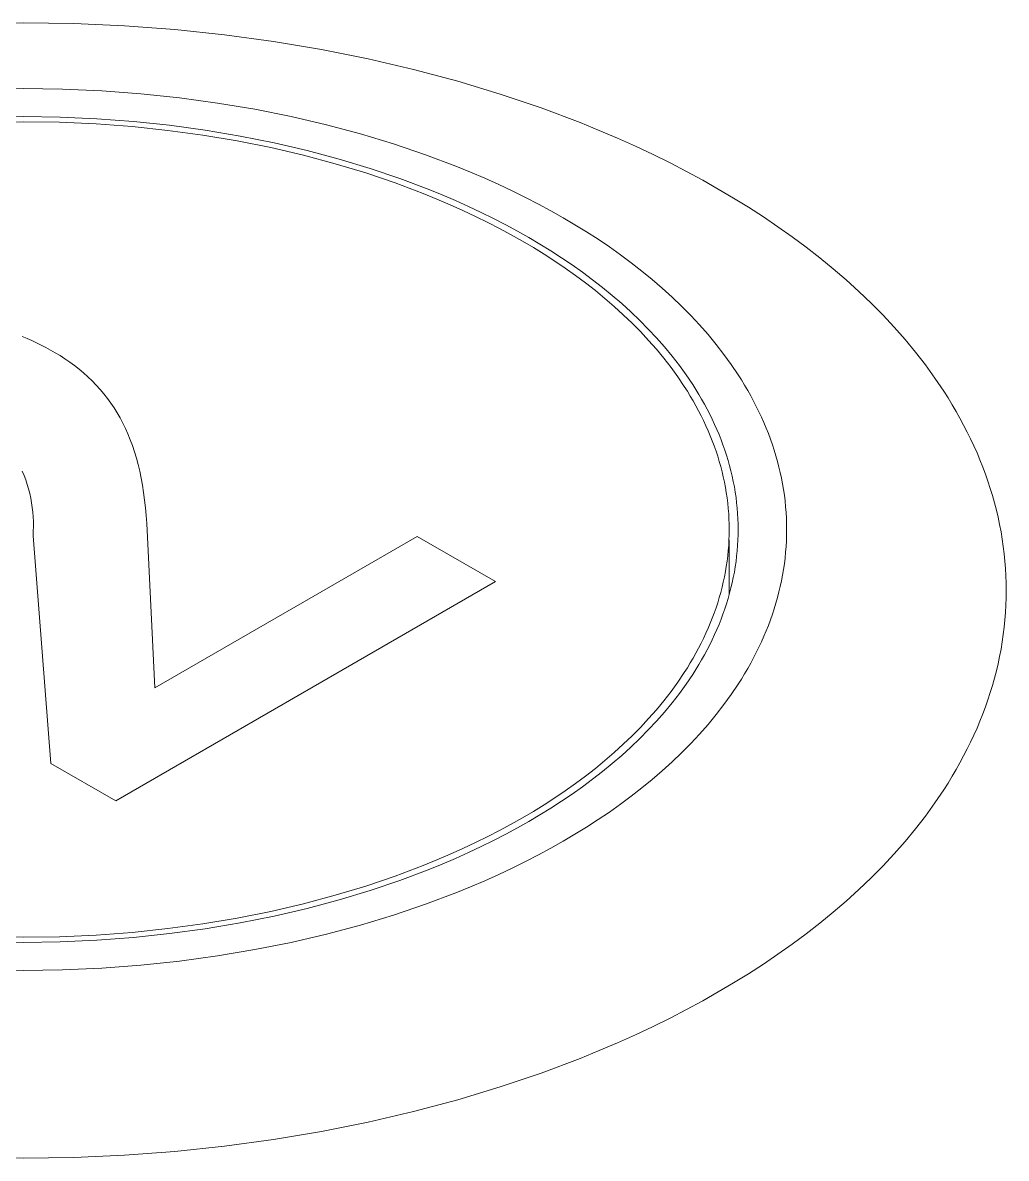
# Model space of a CAD drawing. Header units: millimetres. Extents: x -208 to 4974, y -28 to 3137.
# Drawn here: x 3506.56 to 3513.71, y 1826.36 to 1834.61 of the extents above; entities that cross this region are included whole.
import ezdxf

# ---------------------------------------------------------------- set-up
doc = ezdxf.new("R2010")
doc.units = ezdxf.units.MM
doc.layers.add('ZANO_R', color=7, linetype='Continuous', lineweight=0)

msp = doc.modelspace()

# ---------------------------------------------------------------- linework, layer by layer
at = {"layer": 'ZANO_R'}
for p, q in [((3506.5633, 1834.6123), (3506.1937, 1834.6067)), ((3506.933, 1834.6067), (3506.5633, 1834.6123)), ((3507.3011, 1834.5902), (3506.933, 1834.6067)), ((3507.6663, 1834.5628), (3507.3011, 1834.5902)), ((3508.0272, 1834.5247), (3507.6663, 1834.5628)), ((3508.3823, 1834.4763), (3508.0272, 1834.5247)), ((3508.7304, 1834.4179), (3508.3823, 1834.4763)), ((3509.0702, 1834.35), (3508.7304, 1834.4179)), ((3509.4007, 1834.273), (3509.0702, 1834.35)), ((3509.7209, 1834.1875), (3509.4007, 1834.273)), ((3510.0298, 1834.0941), (3509.7209, 1834.1875)), ((3506.2763, 1834.1297), (3506.5633, 1834.134)), ((3506.5633, 1834.134), (3506.8504, 1834.1297)), ((3506.8504, 1834.1297), (3507.1363, 1834.1169)), ((3507.1363, 1834.1169), (3507.4199, 1834.0956)), ((3507.4199, 1834.0956), (3507.7002, 1834.066)), ((3510.3268, 1833.9935), (3510.0298, 1834.0941)), ((3507.7002, 1834.066), (3507.9759, 1834.0284)), ((3507.9759, 1834.0284), (3508.2463, 1833.9831)), ((3510.6113, 1833.8862), (3510.3268, 1833.9935)), ((3506.2945, 1833.9265), (3506.5633, 1833.9305)), ((3506.5633, 1833.9305), (3506.8322, 1833.9265)), ((3506.8322, 1833.9265), (3507.0999, 1833.9145)), ((3507.0999, 1833.9145), (3507.3655, 1833.8946)), ((3508.2463, 1833.9831), (3508.5102, 1833.9303)), ((3508.5102, 1833.9303), (3508.7668, 1833.8705)), ((3506.2979, 1833.8891), (3506.5633, 1833.893)), ((3506.5633, 1833.893), (3506.8288, 1833.8891)), ((3506.8288, 1833.8891), (3507.0932, 1833.8772)), ((3507.0932, 1833.8772), (3507.3555, 1833.8575)), ((3507.3555, 1833.8575), (3507.6146, 1833.8302)), ((3507.3655, 1833.8946), (3507.628, 1833.8669)), ((3507.6146, 1833.8302), (3507.8697, 1833.7954)), ((3507.628, 1833.8669), (3507.8862, 1833.8317)), ((3507.8862, 1833.8317), (3508.1394, 1833.7892)), ((3508.7668, 1833.8705), (3509.0155, 1833.8041)), ((3510.7486, 1833.8303), (3510.6113, 1833.8862)), ((3510.8826, 1833.773), (3510.7486, 1833.8303)), ((3507.8697, 1833.7954), (3508.1197, 1833.7535)), ((3508.1197, 1833.7535), (3508.3637, 1833.7047)), ((3508.1394, 1833.7892), (3508.3865, 1833.7398)), ((3509.0155, 1833.8041), (3509.2554, 1833.7316)), ((3511.0132, 1833.7144), (3510.8826, 1833.773)), ((3508.3637, 1833.7047), (3508.6011, 1833.6494)), ((3508.3865, 1833.7398), (3508.6269, 1833.6838)), ((3508.6269, 1833.6838), (3508.8597, 1833.6216)), ((3509.2554, 1833.7316), (3509.4861, 1833.6535)), ((3511.1404, 1833.6545), (3511.0132, 1833.7144)), ((3508.6011, 1833.6494), (3508.831, 1833.588)), ((3508.831, 1833.588), (3509.0529, 1833.5209)), ((3508.8597, 1833.6216), (3509.0844, 1833.5537)), ((3509.4861, 1833.6535), (3509.707, 1833.5702)), ((3511.2642, 1833.5935), (3511.1404, 1833.6545)), ((3511.3846, 1833.5313), (3511.2642, 1833.5935)), ((3509.0529, 1833.5209), (3509.2662, 1833.4487)), ((3509.0844, 1833.5537), (3509.3004, 1833.4805)), ((3509.707, 1833.5702), (3509.8136, 1833.5267)), ((3509.8136, 1833.5267), (3509.9177, 1833.4822)), ((3511.5014, 1833.4682), (3511.3846, 1833.5313)), ((3509.2662, 1833.4487), (3509.4705, 1833.3716)), ((3509.3004, 1833.4805), (3509.5073, 1833.4025)), ((3509.9177, 1833.4822), (3510.0191, 1833.4367)), ((3510.0191, 1833.4367), (3510.1179, 1833.3902)), ((3511.6148, 1833.4042), (3511.5014, 1833.4682)), ((3509.4705, 1833.3716), (3509.5691, 1833.3315)), ((3509.5073, 1833.4025), (3509.6072, 1833.3619)), ((3509.5691, 1833.3315), (3509.6654, 1833.2903)), ((3509.6072, 1833.3619), (3509.7046, 1833.3202)), ((3510.1179, 1833.3902), (3510.2141, 1833.3428)), ((3510.2141, 1833.3428), (3510.3075, 1833.2946)), ((3511.7256, 1833.3388), (3511.6148, 1833.4042)), ((3511.8349, 1833.2713), (3511.7256, 1833.3388)), ((3509.6654, 1833.2903), (3509.7592, 1833.2482)), ((3509.7046, 1833.3202), (3509.7996, 1833.2775)), ((3509.7592, 1833.2482), (3509.8505, 1833.2052)), ((3509.7996, 1833.2775), (3509.8921, 1833.234)), ((3510.3075, 1833.2946), (3510.3983, 1833.2456)), ((3510.3983, 1833.2456), (3510.4863, 1833.1958)), ((3511.9425, 1833.2018), (3511.8349, 1833.2713)), ((3509.8505, 1833.2052), (3509.9394, 1833.1614)), ((3509.8921, 1833.234), (3509.9822, 1833.1896)), ((3509.9822, 1833.1896), (3510.0697, 1833.1444)), ((3510.4863, 1833.1958), (3510.5724, 1833.145)), ((3512.0482, 1833.1304), (3511.9425, 1833.2018)), ((3509.9394, 1833.1614), (3510.0259, 1833.1168)), ((3510.0259, 1833.1168), (3510.1098, 1833.0714)), ((3510.0697, 1833.1444), (3510.1547, 1833.0985)), ((3510.1547, 1833.0985), (3510.2371, 1833.052)), ((3510.5724, 1833.145), (3510.6573, 1833.0926)), ((3510.6573, 1833.0926), (3510.7408, 1833.0387)), ((3512.1519, 1833.0569), (3512.0482, 1833.1304)), ((3510.1098, 1833.0714), (3510.1912, 1833.0255)), ((3510.1912, 1833.0255), (3510.2708, 1832.9785)), ((3510.2371, 1833.052), (3510.3177, 1833.0044)), ((3510.3177, 1833.0044), (3510.3972, 1832.9553)), ((3510.7408, 1833.0387), (3510.8229, 1832.9832)), ((3512.2535, 1832.9815), (3512.1519, 1833.0569)), ((3510.2708, 1832.9785), (3510.3493, 1832.93)), ((3510.3493, 1832.93), (3510.4266, 1832.8801)), ((3510.3972, 1832.9553), (3510.4755, 1832.9048)), ((3510.8229, 1832.9832), (3510.9035, 1832.9261)), ((3510.9035, 1832.9261), (3510.9823, 1832.8676)), ((3512.3528, 1832.9041), (3512.2535, 1832.9815)), ((3510.4266, 1832.8801), (3510.5025, 1832.8288)), ((3510.4755, 1832.9048), (3510.5524, 1832.8528)), ((3510.5524, 1832.8528), (3510.6278, 1832.7994)), ((3510.9823, 1832.8676), (3511.0594, 1832.8075)), ((3512.4496, 1832.8249), (3512.3528, 1832.9041)), ((3510.5025, 1832.8288), (3510.577, 1832.776)), ((3510.577, 1832.776), (3510.6499, 1832.7219)), ((3510.6278, 1832.7994), (3510.7016, 1832.7445)), ((3511.0594, 1832.8075), (3511.1346, 1832.7459)), ((3512.5439, 1832.7437), (3512.4496, 1832.8249)), ((3510.6499, 1832.7219), (3510.7212, 1832.6663)), ((3510.7016, 1832.7445), (3510.7738, 1832.6883)), ((3510.7738, 1832.6883), (3510.8443, 1832.6306)), ((3511.1346, 1832.7459), (3511.2078, 1832.6829)), ((3511.2078, 1832.6829), (3511.2789, 1832.6184)), ((3512.6354, 1832.6606), (3512.5439, 1832.7437)), ((3510.7212, 1832.6663), (3510.7908, 1832.6094)), ((3510.7908, 1832.6094), (3510.8584, 1832.5511)), ((3510.8443, 1832.6306), (3510.9128, 1832.5716)), ((3511.2789, 1832.6184), (3511.3478, 1832.5525)), ((3512.7241, 1832.5758), (3512.6354, 1832.6606)), ((3510.8584, 1832.5511), (3510.9242, 1832.4914)), ((3510.9128, 1832.5716), (3510.9794, 1832.5112)), ((3510.9794, 1832.5112), (3511.0439, 1832.4495)), ((3511.3478, 1832.5525), (3511.4143, 1832.4852)), ((3512.8097, 1832.4892), (3512.7241, 1832.5758)), ((3510.9242, 1832.4914), (3510.9879, 1832.4305)), ((3510.9879, 1832.4305), (3511.0494, 1832.3683)), ((3511.0439, 1832.4495), (3511.1062, 1832.3865)), ((3511.4143, 1832.4852), (3511.4784, 1832.4166)), ((3512.8922, 1832.4008), (3512.8097, 1832.4892)), ((3511.0494, 1832.3683), (3511.1086, 1832.3048)), ((3511.1062, 1832.3865), (3511.1662, 1832.3222)), ((3511.4784, 1832.4166), (3511.5399, 1832.3467)), ((3511.5399, 1832.3467), (3511.5988, 1832.2755)), ((3512.9715, 1832.3108), (3512.8922, 1832.4008)), ((3506.5575, 1832.3332), (3506.5921, 1832.3183)), ((3506.5921, 1832.3183), (3506.6266, 1832.3027)), ((3506.6266, 1832.3027), (3506.6608, 1832.2864)), ((3506.6608, 1832.2864), (3506.6948, 1832.2695)), ((3506.6948, 1832.2695), (3506.7286, 1832.252)), ((3511.1086, 1832.3048), (3511.1655, 1832.2402)), ((3511.1662, 1832.3222), (3511.2238, 1832.2567)), ((3511.2238, 1832.2567), (3511.2789, 1832.1901)), ((3511.5988, 1832.2755), (3511.6549, 1832.2031)), ((3513.0473, 1832.2191), (3512.9715, 1832.3108)), ((3506.7286, 1832.252), (3506.7621, 1832.2337)), ((3506.7621, 1832.2337), (3506.7955, 1832.2149)), ((3506.7955, 1832.2149), (3506.8316, 1832.1938)), ((3506.8316, 1832.1938), (3506.8672, 1832.1713)), ((3511.1655, 1832.2402), (3511.22, 1832.1744)), ((3511.22, 1832.1744), (3511.2719, 1832.1074)), ((3511.2789, 1832.1901), (3511.3315, 1832.1223)), ((3511.6549, 1832.2031), (3511.7081, 1832.1296)), ((3513.1195, 1832.1259), (3513.0473, 1832.2191)), ((3506.8672, 1832.1713), (3506.9022, 1832.1476)), ((3506.9022, 1832.1476), (3506.9363, 1832.1226)), ((3506.9363, 1832.1226), (3506.9697, 1832.0964)), ((3506.9697, 1832.0964), (3507.0023, 1832.069)), ((3511.2719, 1832.1074), (3511.3211, 1832.0394)), ((3511.3315, 1832.1223), (3511.3813, 1832.0534)), ((3511.7081, 1832.1296), (3511.7584, 1832.0549)), ((3513.1881, 1832.0312), (3513.1195, 1832.1259)), ((3507.0023, 1832.069), (3507.0339, 1832.0405)), ((3507.0339, 1832.0405), (3507.0645, 1832.0109)), ((3507.0645, 1832.0109), (3507.0941, 1831.9803)), ((3511.3211, 1832.0394), (3511.3676, 1831.9704)), ((3511.3813, 1832.0534), (3511.4284, 1831.9835)), ((3511.7584, 1832.0549), (3511.7825, 1832.0172)), ((3511.7825, 1832.0172), (3511.8057, 1831.9792)), ((3513.2529, 1831.9351), (3513.1881, 1832.0312)), ((3507.0941, 1831.9803), (3507.1226, 1831.9486)), ((3507.1226, 1831.9486), (3507.1499, 1831.9161)), ((3511.3676, 1831.9704), (3511.3898, 1831.9355)), ((3511.3898, 1831.9355), (3511.4113, 1831.9004)), ((3511.4284, 1831.9835), (3511.4509, 1831.9482)), ((3511.4509, 1831.9482), (3511.4727, 1831.9126)), ((3511.8057, 1831.9792), (3511.8282, 1831.941)), ((3511.8282, 1831.941), (3511.8498, 1831.9026)), ((3513.2838, 1831.8865), (3513.2529, 1831.9351)), ((3507.1499, 1831.9161), (3507.1761, 1831.8827)), ((3507.1761, 1831.8827), (3507.2011, 1831.8484)), ((3507.2011, 1831.8484), (3507.2247, 1831.8135)), ((3511.4113, 1831.9004), (3511.4321, 1831.865)), ((3511.4321, 1831.865), (3511.4521, 1831.8295)), ((3511.4727, 1831.9126), (3511.4937, 1831.8769)), ((3511.4937, 1831.8769), (3511.514, 1831.8408)), ((3511.8498, 1831.9026), (3511.8707, 1831.8639)), ((3511.8707, 1831.8639), (3511.8908, 1831.8249)), ((3513.3137, 1831.8377), (3513.2838, 1831.8865)), ((3507.2247, 1831.8135), (3507.2472, 1831.7779)), ((3507.2472, 1831.7779), (3507.2683, 1831.7417)), ((3511.4521, 1831.8295), (3511.4714, 1831.7937)), ((3511.4714, 1831.7937), (3511.49, 1831.7577)), ((3511.514, 1831.8408), (3511.5336, 1831.8046)), ((3511.5336, 1831.8046), (3511.5524, 1831.7682)), ((3511.5524, 1831.7682), (3511.5704, 1831.7315)), ((3511.8908, 1831.8249), (3511.91, 1831.7858)), ((3511.91, 1831.7858), (3511.9284, 1831.7465)), ((3513.3426, 1831.7884), (3513.3137, 1831.8377)), ((3513.3705, 1831.7389), (3513.3426, 1831.7884)), ((3507.2683, 1831.7417), (3507.2784, 1831.7231)), ((3507.2784, 1831.7231), (3507.2883, 1831.7041)), ((3507.2883, 1831.7041), (3507.2979, 1831.6848)), ((3507.2979, 1831.6848), (3507.3073, 1831.6651)), ((3511.49, 1831.7577), (3511.5078, 1831.7215)), ((3511.5078, 1831.7215), (3511.5248, 1831.6851)), ((3511.5248, 1831.6851), (3511.541, 1831.6486)), ((3511.5704, 1831.7315), (3511.5876, 1831.6947)), ((3511.5876, 1831.6947), (3511.604, 1831.6577)), ((3511.9284, 1831.7465), (3511.9459, 1831.707)), ((3511.9459, 1831.707), (3511.9627, 1831.6672)), ((3513.3974, 1831.6891), (3513.3705, 1831.7389)), ((3513.4232, 1831.639), (3513.3974, 1831.6891)), ((3507.3073, 1831.6651), (3507.3252, 1831.6248)), ((3507.3252, 1831.6248), (3507.3421, 1831.583)), ((3511.541, 1831.6486), (3511.5565, 1831.6118)), ((3511.5565, 1831.6118), (3511.5712, 1831.5749)), ((3511.604, 1831.6577), (3511.6197, 1831.6205)), ((3511.6197, 1831.6205), (3511.6345, 1831.5831)), ((3511.9627, 1831.6672), (3511.9785, 1831.6273)), ((3511.9785, 1831.6273), (3511.9935, 1831.5873)), ((3513.448, 1831.5886), (3513.4232, 1831.639)), ((3507.3421, 1831.583), (3507.3579, 1831.5399)), ((3507.3579, 1831.5399), (3507.3726, 1831.4953)), ((3511.5712, 1831.5749), (3511.585, 1831.5379)), ((3511.585, 1831.5379), (3511.5981, 1831.5007)), ((3511.6345, 1831.5831), (3511.6486, 1831.5456)), ((3511.6486, 1831.5456), (3511.6618, 1831.5079)), ((3511.9935, 1831.5873), (3512.0076, 1831.547)), ((3512.0076, 1831.547), (3512.0209, 1831.5067)), ((3513.4717, 1831.538), (3513.448, 1831.5886)), ((3513.4943, 1831.487), (3513.4717, 1831.538)), ((3507.3726, 1831.4953), (3507.3863, 1831.4494)), ((3507.3863, 1831.4494), (3507.3989, 1831.4021)), ((3511.5981, 1831.5007), (3511.6103, 1831.4633)), ((3511.6103, 1831.4633), (3511.6218, 1831.4259)), ((3511.6618, 1831.5079), (3511.6742, 1831.4701)), ((3511.6742, 1831.4701), (3511.6858, 1831.4321)), ((3511.6858, 1831.4321), (3511.6965, 1831.3941)), ((3512.0209, 1831.5067), (3512.0332, 1831.4661)), ((3512.0332, 1831.4661), (3512.0447, 1831.4255)), ((3513.5158, 1831.4359), (3513.4943, 1831.487)), ((3513.5363, 1831.3845), (3513.5158, 1831.4359)), ((3506.5702, 1831.3237), (3506.5571, 1831.3555)), ((3507.3989, 1831.4021), (3507.4105, 1831.3535)), ((3507.4105, 1831.3535), (3507.421, 1831.3034)), ((3511.6218, 1831.4259), (3511.6324, 1831.3883)), ((3511.6324, 1831.3883), (3511.6421, 1831.3506)), ((3511.6421, 1831.3506), (3511.6511, 1831.3127)), ((3511.6965, 1831.3941), (3511.7064, 1831.3559)), ((3511.7064, 1831.3559), (3511.7155, 1831.3176)), ((3512.0447, 1831.4255), (3512.0553, 1831.3847)), ((3512.0553, 1831.3847), (3512.065, 1831.3438)), ((3513.5556, 1831.3329), (3513.5363, 1831.3845)), ((3506.5823, 1831.2914), (3506.5702, 1831.3237)), ((3506.5931, 1831.2588), (3506.5823, 1831.2914)), ((3507.421, 1831.3034), (3507.4305, 1831.2519)), ((3511.6511, 1831.3127), (3511.6592, 1831.2748)), ((3511.6592, 1831.2748), (3511.6665, 1831.2368)), ((3511.7155, 1831.3176), (3511.7237, 1831.2792)), ((3511.7237, 1831.2792), (3511.7311, 1831.2407)), ((3512.065, 1831.3438), (3512.0737, 1831.3028)), ((3512.0737, 1831.3028), (3512.0816, 1831.2617)), ((3513.5737, 1831.2811), (3513.5556, 1831.3329)), ((3513.5908, 1831.2291), (3513.5737, 1831.2811)), ((3506.6029, 1831.2258), (3506.5931, 1831.2588)), ((3506.6114, 1831.1924), (3506.6029, 1831.2258)), ((3506.6189, 1831.1588), (3506.6114, 1831.1924)), ((3507.4305, 1831.2519), (3507.4389, 1831.1991)), ((3507.4389, 1831.1991), (3507.4463, 1831.1449)), ((3511.6665, 1831.2368), (3511.6729, 1831.1988)), ((3511.6729, 1831.1988), (3511.6784, 1831.1606)), ((3511.7311, 1831.2407), (3511.7375, 1831.2022)), ((3511.7375, 1831.2022), (3511.7432, 1831.1635)), ((3512.0816, 1831.2617), (3512.0885, 1831.2206)), ((3512.0885, 1831.2206), (3512.0945, 1831.1793)), ((3513.6067, 1831.177), (3513.5908, 1831.2291)), ((3506.6251, 1831.125), (3506.6189, 1831.1588)), ((3506.6301, 1831.091), (3506.6251, 1831.125)), ((3507.4463, 1831.1449), (3507.4526, 1831.0893)), ((3511.6784, 1831.1606), (3511.6832, 1831.1224)), ((3511.6832, 1831.1224), (3511.687, 1831.0842)), ((3511.7432, 1831.1635), (3511.748, 1831.1249)), ((3511.748, 1831.1249), (3511.7519, 1831.0861)), ((3512.0945, 1831.1793), (3512.0996, 1831.138)), ((3512.0996, 1831.138), (3512.1038, 1831.0967)), ((3513.6215, 1831.1246), (3513.6067, 1831.177)), ((3513.6351, 1831.0721), (3513.6215, 1831.1246)), ((3506.634, 1831.0568), (3506.6301, 1831.091)), ((3506.6367, 1831.0224), (3506.634, 1831.0568)), ((3506.6382, 1830.9881), (3506.6367, 1831.0224)), ((3507.4526, 1831.0893), (3507.4578, 1831.0323)), ((3507.4578, 1831.0323), (3507.462, 1830.9739)), ((3511.687, 1831.0842), (3511.69, 1831.0459)), ((3511.69, 1831.0459), (3511.6922, 1831.0076)), ((3511.7519, 1831.0861), (3511.7549, 1831.0474)), ((3511.7549, 1831.0474), (3511.7571, 1831.0086)), ((3512.1038, 1831.0967), (3512.1071, 1831.0553)), ((3512.1071, 1831.0553), (3512.1094, 1831.0138)), ((3513.6475, 1831.0194), (3513.6351, 1831.0721)), ((3513.6588, 1830.9667), (3513.6475, 1831.0194)), ((3506.6375, 1830.9192), (3506.6384, 1830.9537)), ((3506.6384, 1830.9537), (3506.6382, 1830.9881)), ((3507.462, 1830.9739), (3507.5213, 1829.7808)), ((3511.6922, 1831.0076), (3511.6935, 1830.9693)), ((3511.6935, 1830.9693), (3511.6939, 1830.9309)), ((3511.7571, 1831.0086), (3511.7584, 1830.9698)), ((3511.7584, 1830.9698), (3511.7588, 1830.9309)), ((3512.1094, 1831.0138), (3512.1108, 1830.9724)), ((3512.1108, 1830.9724), (3512.1112, 1830.9309)), ((3513.6689, 1830.9138), (3513.6588, 1830.9667)), ((3506.6354, 1830.8849), (3506.6375, 1830.9192)), ((3506.7645, 1829.2319), (3506.6354, 1830.8849)), ((3507.5213, 1829.7808), (3509.4268, 1830.881)), ((3509.4268, 1830.881), (3509.996, 1830.5524)), ((3511.6922, 1830.8543), (3511.69, 1830.8159)), ((3511.6935, 1830.8926), (3511.6922, 1830.8543)), ((3511.6939, 1830.9309), (3511.6935, 1830.8926)), ((3511.6939, 1830.8543), (3511.6939, 1830.4581)), ((3511.7571, 1830.8533), (3511.7549, 1830.8145)), ((3511.7584, 1830.8921), (3511.7571, 1830.8533)), ((3511.7588, 1830.9309), (3511.7584, 1830.8921)), ((3512.1108, 1830.8895), (3512.1094, 1830.848)), ((3512.1112, 1830.9309), (3512.1108, 1830.8895)), ((3513.6779, 1830.8607), (3513.6689, 1830.9138)), ((3513.6856, 1830.8076), (3513.6779, 1830.8607)), ((3511.687, 1830.7777), (3511.6832, 1830.7394)), ((3511.69, 1830.8159), (3511.687, 1830.7777)), ((3511.7519, 1830.7757), (3511.748, 1830.737)), ((3511.7549, 1830.8145), (3511.7519, 1830.7757)), ((3512.1071, 1830.8066), (3512.1038, 1830.7652)), ((3512.1094, 1830.848), (3512.1071, 1830.8066)), ((3513.6922, 1830.7544), (3513.6856, 1830.8076)), ((3511.6784, 1830.7012), (3511.6729, 1830.6631)), ((3511.6832, 1830.7394), (3511.6784, 1830.7012)), ((3511.7432, 1830.6983), (3511.7375, 1830.6597)), ((3511.748, 1830.737), (3511.7432, 1830.6983)), ((3512.0996, 1830.7238), (3512.0945, 1830.6825)), ((3512.1038, 1830.7652), (3512.0996, 1830.7238)), ((3513.6976, 1830.7012), (3513.6922, 1830.7544)), ((3513.7018, 1830.6479), (3513.6976, 1830.7012)), ((3511.6665, 1830.625), (3511.6592, 1830.587)), ((3511.6729, 1830.6631), (3511.6665, 1830.625)), ((3511.7311, 1830.6211), (3511.7237, 1830.5827)), ((3511.7375, 1830.6597), (3511.7311, 1830.6211)), ((3512.0885, 1830.6413), (3512.0816, 1830.6001)), ((3512.0945, 1830.6825), (3512.0885, 1830.6413)), ((3513.7047, 1830.5945), (3513.7018, 1830.6479)), ((3509.996, 1830.5524), (3507.2367, 1828.9593)), ((3511.6511, 1830.5491), (3511.6421, 1830.5113)), ((3511.6592, 1830.587), (3511.6511, 1830.5491)), ((3511.7155, 1830.5443), (3511.7064, 1830.506)), ((3511.7237, 1830.5827), (3511.7155, 1830.5443)), ((3512.0737, 1830.559), (3512.065, 1830.518)), ((3512.0816, 1830.6001), (3512.0737, 1830.559)), ((3513.7065, 1830.5412), (3513.7047, 1830.5945)), ((3513.7071, 1830.4878), (3513.7065, 1830.5412)), ((3511.6324, 1830.4736), (3511.6218, 1830.436)), ((3511.6421, 1830.5113), (3511.6324, 1830.4736)), ((3511.6965, 1830.4678), (3511.6858, 1830.4297)), ((3511.7064, 1830.506), (3511.6965, 1830.4678)), ((3512.0553, 1830.4772), (3512.0447, 1830.4364)), ((3512.065, 1830.518), (3512.0553, 1830.4772)), ((3513.7065, 1830.4344), (3513.7071, 1830.4878)), ((3511.5981, 1830.3612), (3511.585, 1830.324)), ((3511.6103, 1830.3985), (3511.5981, 1830.3612)), ((3511.6218, 1830.436), (3511.6103, 1830.3985)), ((3511.6742, 1830.3918), (3511.6618, 1830.354)), ((3511.6858, 1830.4297), (3511.6742, 1830.3918)), ((3512.0332, 1830.3957), (3512.0209, 1830.3552)), ((3512.0447, 1830.4364), (3512.0332, 1830.3957)), ((3513.7018, 1830.3277), (3513.7047, 1830.381)), ((3513.7047, 1830.381), (3513.7065, 1830.4344)), ((3511.5712, 1830.2869), (3511.5565, 1830.25)), ((3511.585, 1830.324), (3511.5712, 1830.2869)), ((3511.6345, 1830.2788), (3511.6197, 1830.2414)), ((3511.6486, 1830.3163), (3511.6345, 1830.2788)), ((3511.6618, 1830.354), (3511.6486, 1830.3163)), ((3512.0076, 1830.3148), (3511.9935, 1830.2746)), ((3512.0209, 1830.3552), (3512.0076, 1830.3148)), ((3513.6976, 1830.2744), (3513.7018, 1830.3277)), ((3511.541, 1830.2133), (3511.5248, 1830.1767)), ((3511.5565, 1830.25), (3511.541, 1830.2133)), ((3511.604, 1830.2042), (3511.5876, 1830.1672)), ((3511.6197, 1830.2414), (3511.604, 1830.2042)), ((3511.9627, 1830.1946), (3511.9459, 1830.1549)), ((3511.9785, 1830.2345), (3511.9627, 1830.1946)), ((3511.9935, 1830.2746), (3511.9785, 1830.2345)), ((3513.6856, 1830.1679), (3513.6922, 1830.2211)), ((3513.6922, 1830.2211), (3513.6976, 1830.2744)), ((3511.5078, 1830.1403), (3511.49, 1830.1042)), ((3511.5248, 1830.1767), (3511.5078, 1830.1403)), ((3511.5704, 1830.1303), (3511.5524, 1830.0937)), ((3511.5876, 1830.1672), (3511.5704, 1830.1303)), ((3511.9284, 1830.1154), (3511.91, 1830.076)), ((3511.9459, 1830.1549), (3511.9284, 1830.1154)), ((3513.6689, 1830.0618), (3513.6779, 1830.1148)), ((3513.6779, 1830.1148), (3513.6856, 1830.1679)), ((3511.4521, 1830.0324), (3511.4321, 1829.9968)), ((3511.4714, 1830.0682), (3511.4521, 1830.0324)), ((3511.49, 1830.1042), (3511.4714, 1830.0682)), ((3511.5336, 1830.0573), (3511.514, 1830.021)), ((3511.5524, 1830.0937), (3511.5336, 1830.0573)), ((3511.8908, 1830.0369), (3511.8707, 1829.998)), ((3511.91, 1830.076), (3511.8908, 1830.0369)), ((3513.6588, 1830.0089), (3513.6689, 1830.0618)), ((3511.4113, 1829.9615), (3511.3898, 1829.9264)), ((3511.4321, 1829.9968), (3511.4113, 1829.9615)), ((3511.4727, 1829.9492), (3511.4509, 1829.9136)), ((3511.4937, 1829.985), (3511.4727, 1829.9492)), ((3511.514, 1830.021), (3511.4937, 1829.985)), ((3511.8498, 1829.9593), (3511.8282, 1829.9208)), ((3511.8707, 1829.998), (3511.8498, 1829.9593)), ((3513.6351, 1829.9035), (3513.6475, 1829.9561)), ((3513.6475, 1829.9561), (3513.6588, 1830.0089)), ((3511.3676, 1829.8915), (3511.3211, 1829.8224)), ((3511.3898, 1829.9264), (3511.3676, 1829.8915)), ((3511.4284, 1829.8783), (3511.3813, 1829.8084)), ((3511.4509, 1829.9136), (3511.4284, 1829.8783)), ((3511.8057, 1829.8826), (3511.7825, 1829.8446)), ((3511.8282, 1829.9208), (3511.8057, 1829.8826)), ((3513.6215, 1829.851), (3513.6351, 1829.9035)), ((3511.3211, 1829.8224), (3511.2719, 1829.7544)), ((3511.3813, 1829.8084), (3511.3315, 1829.7395)), ((3511.7584, 1829.8069), (3511.7081, 1829.7323)), ((3511.7825, 1829.8446), (3511.7584, 1829.8069)), ((3513.5908, 1829.7464), (3513.6067, 1829.7986)), ((3513.6067, 1829.7986), (3513.6215, 1829.851)), ((3511.2719, 1829.7544), (3511.22, 1829.6875)), ((3511.3315, 1829.7395), (3511.2789, 1829.6718)), ((3511.7081, 1829.7323), (3511.6549, 1829.6587)), ((3513.5737, 1829.6944), (3513.5908, 1829.7464)), ((3511.1655, 1829.6217), (3511.1086, 1829.557)), ((3511.22, 1829.6875), (3511.1655, 1829.6217)), ((3511.2789, 1829.6718), (3511.2238, 1829.6051)), ((3511.6549, 1829.6587), (3511.5988, 1829.5864)), ((3513.5363, 1829.5911), (3513.5556, 1829.6426)), ((3513.5556, 1829.6426), (3513.5737, 1829.6944)), ((3511.1086, 1829.557), (3511.0494, 1829.4936)), ((3511.1662, 1829.5396), (3511.1062, 1829.4754)), ((3511.2238, 1829.6051), (3511.1662, 1829.5396)), ((3511.5988, 1829.5864), (3511.5399, 1829.5152)), ((3513.4943, 1829.4885), (3513.5158, 1829.5397)), ((3513.5158, 1829.5397), (3513.5363, 1829.5911)), ((3511.0494, 1829.4936), (3510.9879, 1829.4314)), ((3511.1062, 1829.4754), (3511.0439, 1829.4124)), ((3511.5399, 1829.5152), (3511.4784, 1829.4453)), ((3513.4717, 1829.4376), (3513.4943, 1829.4885)), ((3510.9242, 1829.3704), (3510.8584, 1829.3108)), ((3510.9879, 1829.4314), (3510.9242, 1829.3704)), ((3511.0439, 1829.4124), (3510.9794, 1829.3507)), ((3511.4143, 1829.3766), (3511.3478, 1829.3094)), ((3511.4784, 1829.4453), (3511.4143, 1829.3766)), ((3513.4232, 1829.3366), (3513.448, 1829.387)), ((3513.448, 1829.387), (3513.4717, 1829.4376)), ((3510.8584, 1829.3108), (3510.7908, 1829.2525)), ((3510.9128, 1829.2903), (3510.8443, 1829.2312)), ((3510.9794, 1829.3507), (3510.9128, 1829.2903)), ((3511.3478, 1829.3094), (3511.2789, 1829.2435)), ((3513.3705, 1829.2367), (3513.3974, 1829.2865)), ((3513.3974, 1829.2865), (3513.4232, 1829.3366)), ((3507.2367, 1828.9593), (3506.7645, 1829.2319)), ((3510.7908, 1829.2525), (3510.7212, 1829.1955)), ((3510.8443, 1829.2312), (3510.7738, 1829.1736)), ((3511.2789, 1829.2435), (3511.2078, 1829.179)), ((3513.3426, 1829.1871), (3513.3705, 1829.2367)), ((3510.6499, 1829.14), (3510.577, 1829.0858)), ((3510.7212, 1829.1955), (3510.6499, 1829.14)), ((3510.7738, 1829.1736), (3510.7016, 1829.1173)), ((3511.2078, 1829.179), (3511.1346, 1829.116)), ((3513.2838, 1829.089), (3513.3137, 1829.1379)), ((3513.3137, 1829.1379), (3513.3426, 1829.1871)), ((3510.577, 1829.0858), (3510.5025, 1829.0331)), ((3510.6278, 1829.0625), (3510.5524, 1829.009)), ((3510.7016, 1829.1173), (3510.6278, 1829.0625)), ((3511.0594, 1829.0544), (3510.9823, 1828.9943)), ((3511.1346, 1829.116), (3511.0594, 1829.0544)), ((3513.1881, 1828.9443), (3513.2529, 1829.0405)), ((3513.2529, 1829.0405), (3513.2838, 1829.089)), ((3510.4266, 1828.9817), (3510.3493, 1828.9318)), ((3510.4755, 1828.9571), (3510.3972, 1828.9065)), ((3510.5025, 1829.0331), (3510.4266, 1828.9817)), ((3510.5524, 1829.009), (3510.4755, 1828.9571)), ((3510.9823, 1828.9943), (3510.9035, 1828.9357)), ((3510.2708, 1828.8834), (3510.1912, 1828.8364)), ((3510.3493, 1828.9318), (3510.2708, 1828.8834)), ((3510.3972, 1828.9065), (3510.3177, 1828.8575)), ((3510.8229, 1828.8787), (3510.7408, 1828.8232)), ((3510.9035, 1828.9357), (3510.8229, 1828.8787)), ((3513.1195, 1828.8496), (3513.1881, 1828.9443)), ((3510.1912, 1828.8364), (3510.1098, 1828.7904)), ((3510.2371, 1828.8099), (3510.1547, 1828.7633)), ((3510.3177, 1828.8575), (3510.2371, 1828.8099)), ((3510.7408, 1828.8232), (3510.6573, 1828.7692)), ((3513.0473, 1828.7564), (3513.1195, 1828.8496)), ((3510.0259, 1828.7451), (3509.9394, 1828.7005)), ((3510.0697, 1828.7174), (3509.9822, 1828.6723)), ((3510.1098, 1828.7904), (3510.0259, 1828.7451)), ((3510.1547, 1828.7633), (3510.0697, 1828.7174)), ((3510.5724, 1828.7168), (3510.4863, 1828.666)), ((3510.6573, 1828.7692), (3510.5724, 1828.7168)), ((3512.9715, 1828.6648), (3513.0473, 1828.7564)), ((3509.8505, 1828.6567), (3509.7592, 1828.6137)), ((3509.8921, 1828.6279), (3509.7996, 1828.5843)), ((3509.9394, 1828.7005), (3509.8505, 1828.6567)), ((3509.9822, 1828.6723), (3509.8921, 1828.6279)), ((3510.4863, 1828.666), (3510.3983, 1828.6163)), ((3512.8922, 1828.5748), (3512.9715, 1828.6648)), ((3509.6654, 1828.5715), (3509.5691, 1828.5304)), ((3509.7592, 1828.6137), (3509.6654, 1828.5715)), ((3509.7996, 1828.5843), (3509.7046, 1828.5417)), ((3510.3075, 1828.5673), (3510.2141, 1828.5191)), ((3510.3983, 1828.6163), (3510.3075, 1828.5673)), ((3512.8097, 1828.4864), (3512.8922, 1828.5748)), ((3509.4705, 1828.4902), (3509.2662, 1828.4132)), ((3509.5691, 1828.5304), (3509.4705, 1828.4902)), ((3509.6072, 1828.5), (3509.5073, 1828.4593)), ((3509.7046, 1828.5417), (3509.6072, 1828.5)), ((3510.1179, 1828.4717), (3510.0191, 1828.4252)), ((3510.2141, 1828.5191), (3510.1179, 1828.4717)), ((3512.7241, 1828.3998), (3512.8097, 1828.4864)), ((3509.2662, 1828.4132), (3509.0529, 1828.3409)), ((3509.3004, 1828.3813), (3509.0844, 1828.3081)), ((3509.5073, 1828.4593), (3509.3004, 1828.3813)), ((3509.9177, 1828.3796), (3509.8136, 1828.3351)), ((3510.0191, 1828.4252), (3509.9177, 1828.3796)), ((3512.6354, 1828.3149), (3512.7241, 1828.3998)), ((3509.0529, 1828.3409), (3508.831, 1828.2739)), ((3509.0844, 1828.3081), (3508.8597, 1828.2402)), ((3509.8136, 1828.3351), (3509.707, 1828.2917)), ((3512.5439, 1828.2319), (3512.6354, 1828.3149)), ((3508.831, 1828.2739), (3508.6011, 1828.2125)), ((3508.8597, 1828.2402), (3508.6269, 1828.1781)), ((3509.707, 1828.2917), (3509.4861, 1828.2084)), ((3512.4496, 1828.1507), (3512.5439, 1828.2319)), ((3508.3637, 1828.1572), (3508.1197, 1828.1084)), ((3508.6011, 1828.2125), (3508.3637, 1828.1572)), ((3508.6269, 1828.1781), (3508.3865, 1828.1221)), ((3509.4861, 1828.2084), (3509.2554, 1828.1302)), ((3512.3528, 1828.0714), (3512.4496, 1828.1507)), ((3507.8697, 1828.0664), (3507.6146, 1828.0317)), ((3508.1197, 1828.1084), (3507.8697, 1828.0664)), ((3508.1394, 1828.0726), (3507.8862, 1828.0302)), ((3508.3865, 1828.1221), (3508.1394, 1828.0726)), ((3509.0155, 1828.0577), (3508.7668, 1827.9913)), ((3509.2554, 1828.1302), (3509.0155, 1828.0577)), ((3512.2535, 1827.9941), (3512.3528, 1828.0714)), ((3506.5633, 1827.9688), (3506.2979, 1827.9728)), ((3506.8288, 1827.9728), (3506.5633, 1827.9688)), ((3507.0932, 1827.9846), (3506.8288, 1827.9728)), ((3507.3555, 1828.0043), (3507.0932, 1827.9846)), ((3507.3655, 1827.9673), (3507.0999, 1827.9474)), ((3507.6146, 1828.0317), (3507.3555, 1828.0043)), ((3507.628, 1827.995), (3507.3655, 1827.9673)), ((3507.8862, 1828.0302), (3507.628, 1827.995)), ((3508.7668, 1827.9913), (3508.5102, 1827.9315)), ((3512.1519, 1827.9187), (3512.2535, 1827.9941)), ((3506.5633, 1827.9313), (3506.2945, 1827.9353)), ((3506.8322, 1827.9353), (3506.5633, 1827.9313)), ((3507.0999, 1827.9474), (3506.8322, 1827.9353)), ((3508.5102, 1827.9315), (3508.2463, 1827.8788)), ((3512.0482, 1827.8452), (3512.1519, 1827.9187)), ((3507.9759, 1827.8334), (3507.7002, 1827.7958)), ((3508.2463, 1827.8788), (3507.9759, 1827.8334)), ((3511.9425, 1827.7737), (3512.0482, 1827.8452)), ((3506.5633, 1827.7279), (3506.2763, 1827.7321)), ((3506.8504, 1827.7321), (3506.5633, 1827.7279)), ((3507.1363, 1827.745), (3506.8504, 1827.7321)), ((3507.4199, 1827.7663), (3507.1363, 1827.745)), ((3507.7002, 1827.7958), (3507.4199, 1827.7663)), ((3511.8349, 1827.7043), (3511.9425, 1827.7737)), ((3511.6148, 1827.5713), (3511.7256, 1827.6368)), ((3511.7256, 1827.6368), (3511.8349, 1827.7043)), ((3511.5014, 1827.5073), (3511.6148, 1827.5713)), ((3511.3846, 1827.4442), (3511.5014, 1827.5073)), ((3511.2642, 1827.3821), (3511.3846, 1827.4442)), ((3511.0132, 1827.2612), (3511.1404, 1827.3211)), ((3511.1404, 1827.3211), (3511.2642, 1827.3821)), ((3510.8826, 1827.2026), (3511.0132, 1827.2612)), ((3510.6113, 1827.0894), (3510.7486, 1827.1453)), ((3510.7486, 1827.1453), (3510.8826, 1827.2026)), ((3510.3268, 1826.9821), (3510.6113, 1827.0894)), ((3510.0298, 1826.8814), (3510.3268, 1826.9821)), ((3509.7209, 1826.7881), (3510.0298, 1826.8814)), ((3509.4007, 1826.7026), (3509.7209, 1826.7881)), ((3509.0702, 1826.6256), (3509.4007, 1826.7026)), ((3508.7304, 1826.5577), (3509.0702, 1826.6256)), ((3508.0272, 1826.4508), (3508.3823, 1826.4993)), ((3508.3823, 1826.4993), (3508.7304, 1826.5577)), ((3507.3011, 1826.3854), (3507.6663, 1826.4128)), ((3507.6663, 1826.4128), (3508.0272, 1826.4508)), ((3506.1937, 1826.3688), (3506.5633, 1826.3633)), ((3506.5633, 1826.3633), (3506.933, 1826.3688)), ((3506.933, 1826.3688), (3507.3011, 1826.3854))]:
    msp.add_line(p, q, dxfattribs=at)

doc.saveas('drawing.dxf')
